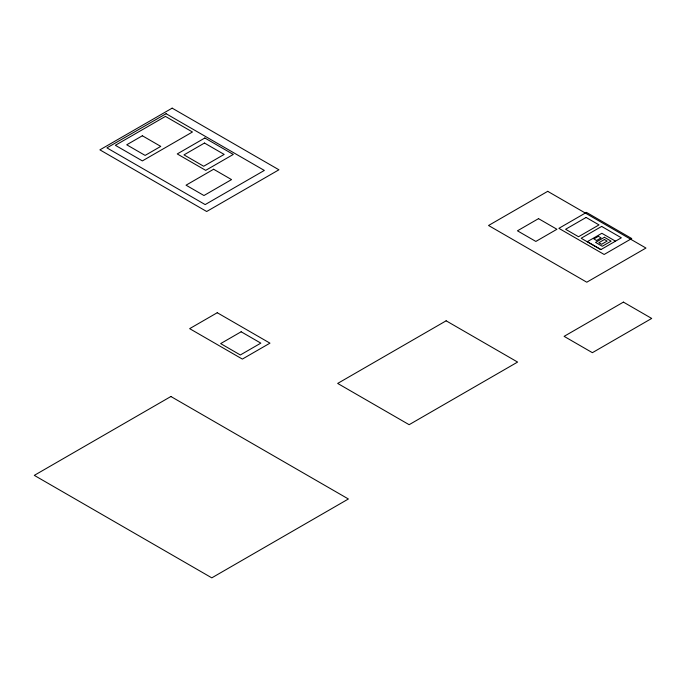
<?xml version="1.0" encoding="UTF-8"?>
<svg xmlns="http://www.w3.org/2000/svg" width="686" height="686" viewBox="0 0 686 686"><rect width="100%" height="100%" fill="white"/><g stroke="black" fill="none" stroke-linecap="round" stroke-linejoin="round"><path stroke-width="1.03" d="M615.411 241.112L601.854 233.291L587.31 241.686L600.867 249.507M172.152 108.148L99.907 149.857L206.675 211.502L278.928 169.794L172.152 108.148M166.089 113.713L106.922 147.876L205.165 204.591L264.333 170.437L166.089 113.713M165.429 116.397L115.368 145.303L142.379 160.901L192.449 131.995L165.429 116.397M142.354 135.768L126.73 144.789L145.132 155.413L160.756 146.392L142.354 135.768M204.84 138.006L177.254 153.938L205.697 170.36L233.291 154.436L204.84 138.006M204.479 143.048L183.985 154.882L203.682 166.252L224.168 154.419L204.479 143.048M213.629 169.253L186.043 185.186L203.956 195.527L231.542 179.595L213.629 169.253M217.248 312.722L189.662 328.654L242.364 359.078L269.958 343.154L217.248 312.722M241.146 331.775L220.652 343.6L240.34 354.971L260.834 343.137L241.146 331.775M170.9 396.508L34.3 475.372L211.794 577.852L348.394 498.988L170.9 396.508M547.711 191.334L488.543 225.497L586.787 282.212L645.955 248.049L547.711 191.334M538.519 218.645L517.45 230.813L535.852 241.438L556.921 229.27L538.519 218.645M586.461 212.403L558.876 228.335L604.152 254.472L631.737 238.539L586.461 212.403M586.101 217.445L565.607 229.278L578.521 236.73L599.015 224.905L586.101 217.445M601.656 226.423L581.162 238.256L600.85 249.627L621.345 237.793L601.656 226.423M446.14 320.808L337.675 383.431L409.139 424.694L517.604 362.071L446.14 320.808M598.364 236.327L593.862 238.934L596.571 240.494L601.073 237.896L598.364 236.327M604.426 237.305L595.568 242.415L602.248 246.265L611.097 241.155L604.426 237.305M604.435 239.508L598.869 242.724L601.579 244.285L607.144 241.078L604.435 239.508M623.42 302.114L564.106 336.354L592.387 352.681L651.7 318.441L623.42 302.114"/></g></svg>
